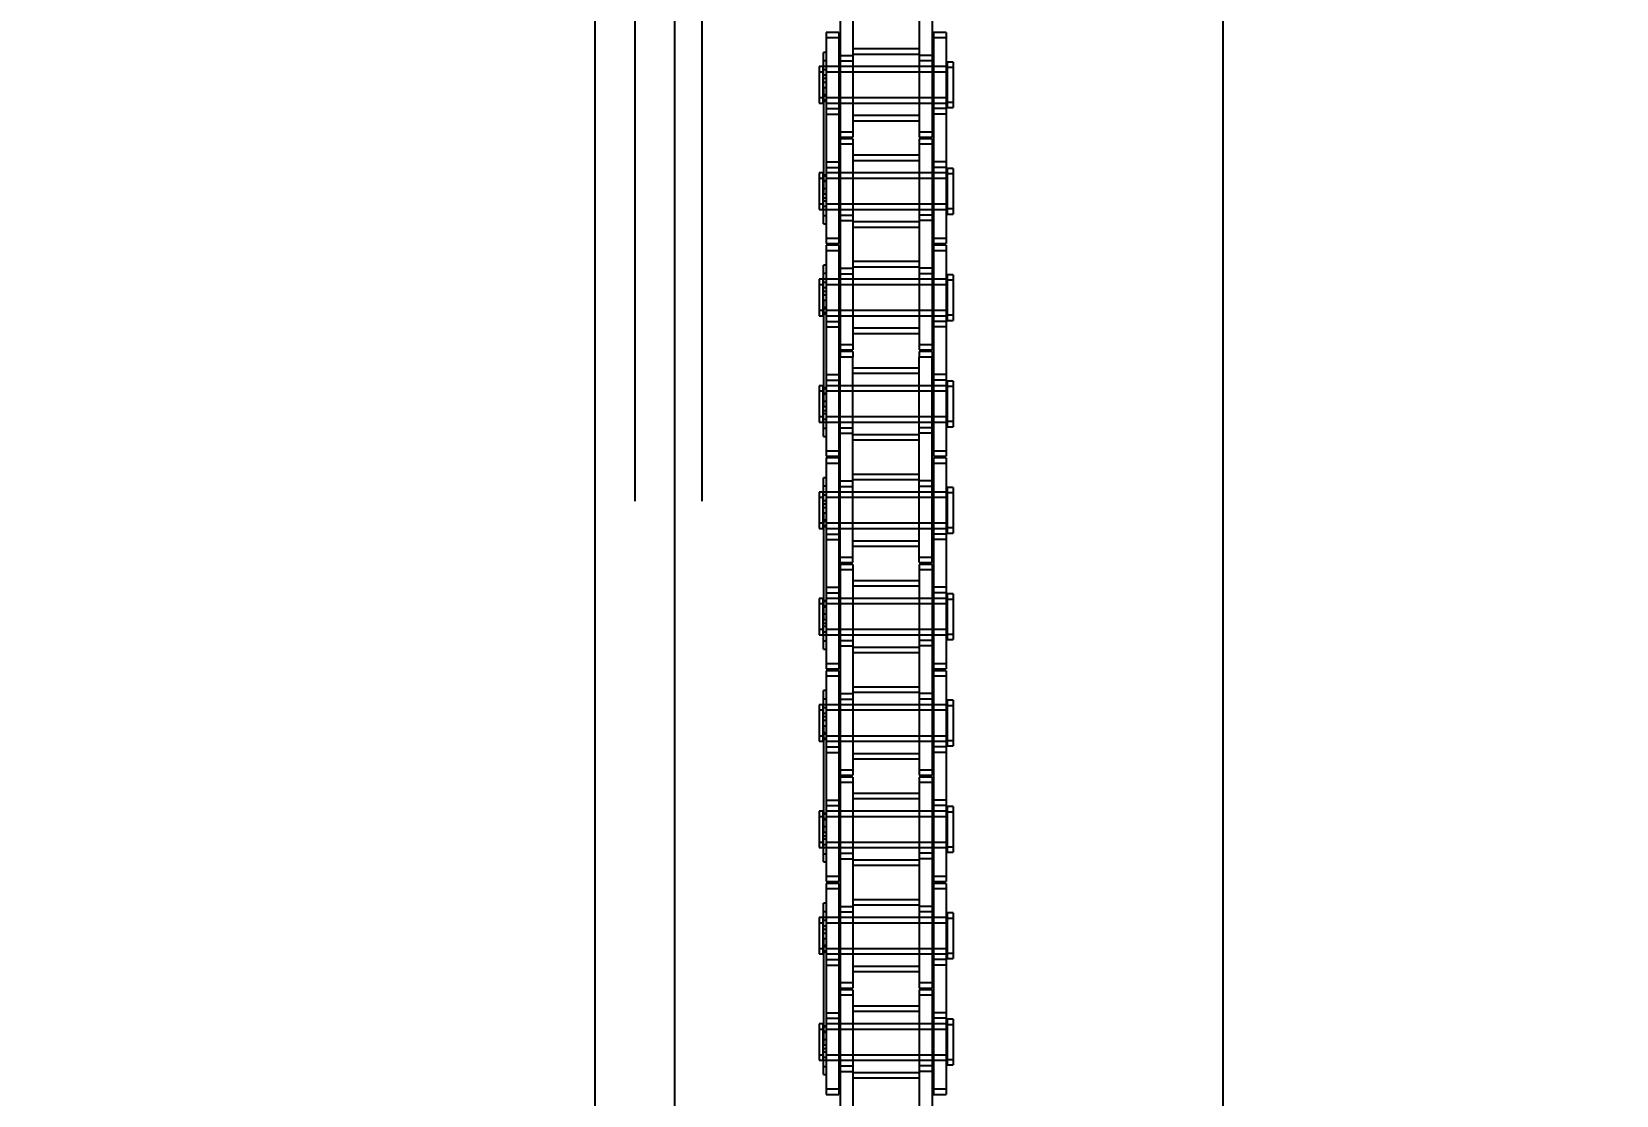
# Model space of a CAD drawing. Header units: metres. Extents: x 0 to 63075, y 0 to 44550.
# Drawn here: x 13701.7 to 13890.9, y 28401.4 to 28528.4 of the extents above; entities that cross this region are included whole.
import ezdxf

# ---------------------------------------------------------------- set-up
doc = ezdxf.new("R2010")
doc.units = ezdxf.units.M
doc.header["$LTSCALE"] = 75
doc.linetypes.add('HIDDEN2', pattern=[4.7625, 3.175, -1.5875])
for name, color, linetype in [('18_COTAS', 7, 'Continuous'), ('SDM', 7, 'Continuous'), ('SL4', 4, 'Continuous'), ('ST1', 7, 'HIDDEN2')]:
    doc.layers.add(name, color=color, linetype=linetype)
doc.styles.add('ROMANS', font='ROMANS.SHX')
doc.dimstyles.new('75___1-75', dxfattribs={"dimscale": 75, "dimtxt": 2.5, "dimasz": 2, "dimexe": 1.5, "dimexo": 1, "dimgap": 0.5, "dimtad": 1, "dimdec": 0, "dimzin": 12, "dimtxsty": 'ROMANS', "dimcen": 0, "dimclrd": 256, "dimclre": 256, "dimclrt": 3, "dimazin": 3, "dimtfac": 1, "dimtdec": 0, "dimtmove": 0, "dimatfit": 0, "dimfxl": 1, "dimlwd": -1, "dimlwe": -1, "dimarcsym": 0})

# ---------------------------------------------------------------- blocks, each defined once
blk = doc.blocks.new('*D27')
at = {"layer": '18_COTAS', "transparency": 16777216}
for p, q in [((12131.24, 27878.33), (12131.24, 30705.37)), ((13913.74, 30509.57), (13913.74, 30705.37)), ((11981.24, 30592.87), (11122.31, 30592.87)), ((13913.74, 30592.87), (12131.24, 30592.87)), ((14063.74, 30592.87), (14213.74, 30592.87))]:
    blk.add_line(p, q, dxfattribs=at)
for points in [[(11981.24, 30617.87), (11981.24, 30567.87), (12131.24, 30592.87)], [(14063.74, 30617.87), (14063.74, 30567.87), (13913.74, 30592.87)]]:
    blk.add_solid(points, dxfattribs=at)
at = {"layer": 'Defpoints', "color": 0, "transparency": 16777216}
for p in [(13913.74, 30592.87), (13913.74, 30434.57), (12131.24, 27803.33)]:
    blk.add_point(p, dxfattribs=at)
at = {"layer": '18_COTAS', "color": 3, "transparency": 16777216, "insert": (11476.78, 30724.12), "char_height": 187.5, "attachment_point": 5, "style": 'ROMANS'}
blk.add_mtext('1782', dxfattribs=at)
blk = doc.blocks.new('A$C429c7d53')
at = {"layer": 'SL4'}
for p, q in [((48.23, 2334.74), (48.23, 1009.76)), ((57.76, 1009.76), (57.76, 2334.74)), ((123.24, 1009.76), (123.24, 2334.74))]:
    blk.add_line(p, q, dxfattribs=at)
at = {"layer": 'ST1'}
for p, q in [((53, 2334.74), (53, 1009.76)), ((57.76, 1009.76), (57.76, 2334.74)), ((61, 2334.74), (61, 1009.76)), ((77.52, 1441.16), (77.52, 1434.81)), ((79.03, 1441.16), (79.03, 1434.81)), ((86.96, 1441.16), (86.96, 1434.81)), ((88.49, 1441.16), (88.49, 1434.81)), ((75.84, 1438.21), (75.84, 1437.56)), ((77.36, 1438.21), (75.84, 1438.21)), ((77.36, 1438.21), (77.36, 1437.56)), ((88.64, 1438.21), (88.64, 1437.56)), ((90.16, 1438.21), (88.64, 1438.21)), ((90.16, 1438.21), (90.16, 1437.56)), ((75.51, 1434.87), (75.51, 1435.84)), ((75.84, 1435.84), (75.51, 1435.84)), ((75.84, 1437.56), (75.84, 1428.46)), ((77.36, 1437.56), (75.84, 1437.56)), ((77.36, 1437.56), (77.36, 1428.46)), ((86.96, 1436.25), (79.03, 1436.25)), ((88.64, 1437.56), (88.64, 1428.46)), ((90.16, 1437.56), (88.64, 1437.56)), ((90.16, 1437.56), (90.16, 1428.46)), ((75, 1434.14), (75, 1433.48)), ((75.47, 1434.14), (75, 1434.14)), ((75.47, 1433.48), (75.47, 1434.14)), ((75.51, 1434.87), (75.84, 1434.87)), ((75.51, 1431.64), (75.51, 1434.87)), ((77.36, 1434.14), (75.51, 1434.14)), ((90.34, 1434.14), (75.84, 1434.14)), ((77.52, 1435.47), (79.03, 1435.47)), ((77.52, 1434.81), (79.03, 1434.81)), ((77.52, 1434.81), (77.52, 1425.72)), ((79.03, 1434.14), (77.52, 1434.14)), ((86.96, 1435.6), (79.03, 1435.6)), ((86.96, 1434.14), (79.03, 1434.14)), ((79.03, 1434.81), (79.03, 1425.72)), ((88.49, 1435.47), (86.96, 1435.47)), ((88.49, 1434.81), (86.96, 1434.81)), ((86.96, 1434.81), (86.96, 1425.72)), ((88.49, 1434.14), (86.96, 1434.14)), ((88.49, 1434.81), (88.49, 1425.72)), ((90.16, 1434.14), (88.64, 1434.14)), ((90.34, 1434.03), (90.34, 1434.69)), ((91, 1434.69), (90.34, 1434.69)), ((90.34, 1429.24), (90.34, 1434.03)), ((91, 1434.03), (90.34, 1434.03)), ((91, 1434.69), (91, 1434.03)), ((91, 1434.03), (91, 1429.24)), ((75, 1433.48), (75, 1429.79)), ((75.47, 1433.48), (75, 1433.48)), ((75.84, 1433.77), (75.47, 1433.77)), ((75.47, 1429.79), (75.47, 1433.48)), ((75.84, 1433.11), (75.47, 1433.11)), ((75.51, 1432.74), (75.84, 1432.74)), ((75.51, 1432.29), (75.84, 1432.29)), ((77.36, 1433.48), (75.84, 1433.48)), ((90.34, 1433.48), (75.84, 1433.48)), ((79.03, 1433.48), (77.52, 1433.48)), ((86.96, 1433.48), (79.03, 1433.48)), ((88.49, 1433.48), (86.96, 1433.48)), ((90.16, 1433.48), (88.64, 1433.48)), ((75, 1430.45), (75.47, 1430.45)), ((75.47, 1430.82), (75.84, 1430.82)), ((75.47, 1430.16), (75.84, 1430.16)), ((75.51, 1431.64), (75.51, 1418.94)), ((75.51, 1431.64), (75.84, 1431.64)), ((75.51, 1430.67), (75.84, 1430.67)), ((75.84, 1430.45), (77.36, 1430.45)), ((75.84, 1430.45), (90.34, 1430.45)), ((77.52, 1430.45), (79.03, 1430.45)), ((79.03, 1430.45), (86.96, 1430.45)), ((86.96, 1430.45), (88.49, 1430.45)), ((88.64, 1430.45), (90.16, 1430.45)), ((75, 1429.79), (75.47, 1429.79)), ((75.51, 1430.02), (75.84, 1430.02)), ((75.84, 1429.79), (77.36, 1429.79)), ((75.84, 1429.79), (90.34, 1429.79)), ((75.84, 1429.12), (77.36, 1429.12)), ((75.84, 1428.46), (77.36, 1428.46)), ((75.84, 1428.46), (75.84, 1422.11)), ((77.36, 1428.46), (77.36, 1422.11)), ((77.52, 1429.79), (79.03, 1429.79)), ((79.03, 1429.79), (86.96, 1429.79)), ((79.03, 1428.33), (86.96, 1428.33)), ((86.96, 1429.79), (88.49, 1429.79)), ((88.64, 1429.79), (90.16, 1429.79)), ((90.16, 1429.12), (88.64, 1429.12)), ((90.16, 1428.46), (88.64, 1428.46)), ((88.64, 1428.46), (88.64, 1422.11)), ((90.16, 1428.46), (90.16, 1422.11)), ((90.34, 1429.89), (91, 1429.89)), ((90.34, 1429.24), (91, 1429.24)), ((77.52, 1426.37), (79.03, 1426.37)), ((79.03, 1427.68), (86.96, 1427.68)), ((86.96, 1426.37), (88.49, 1426.37)), ((77.52, 1425.72), (79.03, 1425.72)), ((77.52, 1425.51), (77.52, 1424.86)), ((79.03, 1425.51), (77.52, 1425.51)), ((77.52, 1424.86), (77.52, 1415.76)), ((79.03, 1424.86), (77.52, 1424.86)), ((79.03, 1425.51), (79.03, 1424.86)), ((79.03, 1424.86), (79.03, 1415.76)), ((86.96, 1425.72), (88.49, 1425.72)), ((86.96, 1425.51), (86.96, 1424.86)), ((88.49, 1425.51), (86.96, 1425.51)), ((86.96, 1424.86), (86.96, 1415.76)), ((88.49, 1424.86), (86.96, 1424.86)), ((88.49, 1425.51), (88.49, 1424.86)), ((88.49, 1424.86), (88.49, 1415.76)), ((75.84, 1422.77), (77.36, 1422.77)), ((86.96, 1423.55), (79.03, 1423.55)), ((86.96, 1422.9), (79.03, 1422.9)), ((90.16, 1422.77), (88.64, 1422.77)), ((75, 1421.44), (75, 1420.78)), ((75.47, 1421.44), (75, 1421.44)), ((75, 1420.78), (75, 1417.09)), ((75.47, 1420.78), (75, 1420.78)), ((75.47, 1420.78), (75.47, 1421.44)), ((75.84, 1421.07), (75.47, 1421.07)), ((75.47, 1417.09), (75.47, 1420.78)), ((75.51, 1421.21), (75.84, 1421.21)), ((75.84, 1422.11), (77.36, 1422.11)), ((75.84, 1422.11), (75.84, 1413.02)), ((77.36, 1421.44), (75.84, 1421.44)), ((90.34, 1421.44), (75.84, 1421.44)), ((77.36, 1420.78), (75.84, 1420.78)), ((90.34, 1420.78), (75.84, 1420.78)), ((77.36, 1422.11), (77.36, 1413.02)), ((79.03, 1421.44), (77.52, 1421.44)), ((79.03, 1420.78), (77.52, 1420.78)), ((86.96, 1421.44), (79.03, 1421.44)), ((86.96, 1420.78), (79.03, 1420.78)), ((88.49, 1421.44), (86.96, 1421.44)), ((88.49, 1420.78), (86.96, 1420.78)), ((90.16, 1422.11), (88.64, 1422.11)), ((88.64, 1422.11), (88.64, 1413.02)), ((90.16, 1421.44), (88.64, 1421.44)), ((90.16, 1420.78), (88.64, 1420.78)), ((90.16, 1422.11), (90.16, 1413.02)), ((90.34, 1421.33), (90.34, 1421.99)), ((91, 1421.99), (90.34, 1421.99)), ((90.34, 1416.54), (90.34, 1421.33)), ((91, 1421.33), (90.34, 1421.33)), ((91, 1421.99), (91, 1421.33)), ((91, 1421.33), (91, 1416.54)), ((75.84, 1420.41), (75.47, 1420.41)), ((75.51, 1420.56), (75.84, 1420.56)), ((75.51, 1419.59), (75.84, 1419.59)), ((75.51, 1418.94), (75.84, 1418.94)), ((75.51, 1415.38), (75.51, 1418.94)), ((75, 1417.75), (75.47, 1417.75)), ((75, 1417.09), (75.47, 1417.09)), ((75.47, 1418.12), (75.84, 1418.12)), ((75.47, 1417.46), (75.84, 1417.46)), ((75.51, 1418.48), (75.84, 1418.48)), ((75.51, 1417.09), (77.36, 1417.09)), ((75.84, 1417.75), (77.36, 1417.75)), ((75.84, 1417.75), (90.34, 1417.75)), ((75.84, 1417.09), (90.34, 1417.09)), ((77.52, 1417.75), (79.03, 1417.75)), ((77.52, 1417.09), (79.03, 1417.09)), ((79.03, 1417.75), (86.96, 1417.75)), ((79.03, 1417.09), (86.96, 1417.09)), ((86.96, 1417.75), (88.49, 1417.75)), ((86.96, 1417.09), (88.49, 1417.09)), ((88.64, 1417.75), (90.16, 1417.75)), ((88.64, 1417.09), (90.16, 1417.09)), ((90.34, 1417.19), (91, 1417.19)), ((75.51, 1416.36), (75.84, 1416.36)), ((75.51, 1415.38), (75.84, 1415.38)), ((77.52, 1416.42), (79.03, 1416.42)), ((77.52, 1415.76), (79.03, 1415.76)), ((77.52, 1415.76), (77.52, 1409.41)), ((79.03, 1415.63), (86.96, 1415.63)), ((79.03, 1414.98), (86.96, 1414.98)), ((79.03, 1415.76), (79.03, 1409.41)), ((88.49, 1416.42), (86.96, 1416.42)), ((88.49, 1415.76), (86.96, 1415.76)), ((86.96, 1415.76), (86.96, 1409.41)), ((88.49, 1415.76), (88.49, 1409.41)), ((90.34, 1416.54), (91, 1416.54)), ((75.84, 1413.67), (77.36, 1413.67)), ((88.64, 1413.67), (90.16, 1413.67)), ((75.84, 1413.02), (77.36, 1413.02)), ((75.84, 1412.81), (75.84, 1412.16)), ((77.36, 1412.81), (75.84, 1412.81)), ((75.84, 1412.16), (75.84, 1403.06)), ((77.36, 1412.16), (75.84, 1412.16)), ((77.36, 1412.81), (77.36, 1412.16)), ((77.36, 1412.16), (77.36, 1403.06)), ((88.64, 1413.02), (90.16, 1413.02)), ((88.64, 1412.81), (88.64, 1412.16)), ((90.16, 1412.81), (88.64, 1412.81)), ((88.64, 1412.16), (88.64, 1403.06)), ((90.16, 1412.16), (88.64, 1412.16)), ((90.16, 1412.81), (90.16, 1412.16)), ((90.16, 1412.16), (90.16, 1403.06)), ((75.51, 1409.47), (75.51, 1410.44)), ((75.84, 1410.44), (75.51, 1410.44)), ((75.51, 1409.47), (75.84, 1409.47)), ((75.51, 1406.24), (75.51, 1409.47)), ((77.52, 1410.07), (79.03, 1410.07)), ((77.52, 1409.41), (79.03, 1409.41)), ((77.52, 1409.41), (77.52, 1400.32)), ((86.96, 1410.85), (79.03, 1410.85)), ((86.96, 1410.2), (79.03, 1410.2)), ((79.03, 1409.41), (79.03, 1400.32)), ((88.49, 1410.07), (86.96, 1410.07)), ((88.49, 1409.41), (86.96, 1409.41)), ((86.96, 1409.41), (86.96, 1400.32)), ((88.49, 1409.41), (88.49, 1400.32)), ((90.34, 1408.63), (90.34, 1409.29)), ((91, 1409.29), (90.34, 1409.29)), ((91, 1409.29), (91, 1408.63)), ((75, 1408.74), (75, 1408.08)), ((75.47, 1408.74), (75, 1408.74)), ((75, 1408.08), (75, 1404.39)), ((75.47, 1408.08), (75, 1408.08)), ((75.47, 1408.08), (75.47, 1408.74)), ((75.84, 1408.37), (75.47, 1408.37)), ((75.47, 1404.39), (75.47, 1408.08)), ((75.84, 1407.71), (75.47, 1407.71)), ((77.36, 1408.74), (75.51, 1408.74)), ((90.34, 1408.74), (75.84, 1408.74)), ((77.36, 1408.08), (75.84, 1408.08)), ((90.34, 1408.08), (75.84, 1408.08)), ((79.03, 1408.74), (77.52, 1408.74)), ((79.03, 1408.08), (77.52, 1408.08)), ((86.96, 1408.74), (79.03, 1408.74)), ((86.96, 1408.08), (79.03, 1408.08)), ((88.49, 1408.74), (86.96, 1408.74)), ((88.49, 1408.08), (86.96, 1408.08)), ((90.16, 1408.74), (88.64, 1408.74)), ((90.16, 1408.08), (88.64, 1408.08)), ((90.34, 1403.84), (90.34, 1408.63)), ((91, 1408.63), (90.34, 1408.63)), ((91, 1408.63), (91, 1403.84)), ((75.51, 1407.34), (75.84, 1407.34)), ((75.51, 1406.89), (75.84, 1406.89)), ((75.51, 1406.24), (75.84, 1406.24)), ((75.51, 1406.24), (75.51, 1393.54)), ((75, 1405.05), (75.47, 1405.05)), ((75, 1404.39), (75.47, 1404.39)), ((75.47, 1405.42), (75.84, 1405.42)), ((75.47, 1404.76), (75.84, 1404.76)), ((75.51, 1405.27), (75.84, 1405.27)), ((75.51, 1404.62), (75.84, 1404.62)), ((75.84, 1405.05), (77.36, 1405.05)), ((75.84, 1405.05), (90.34, 1405.05)), ((75.84, 1404.39), (77.36, 1404.39)), ((75.84, 1404.39), (90.34, 1404.39)), ((75.84, 1403.72), (77.36, 1403.72)), ((77.52, 1405.05), (79.03, 1405.05)), ((77.52, 1404.39), (79.03, 1404.39)), ((79.03, 1405.05), (86.96, 1405.05)), ((79.03, 1404.39), (86.96, 1404.39)), ((86.96, 1405.05), (88.49, 1405.05)), ((86.96, 1404.39), (88.49, 1404.39)), ((88.64, 1405.05), (90.16, 1405.05)), ((88.64, 1404.39), (90.16, 1404.39)), ((90.16, 1403.72), (88.64, 1403.72)), ((90.34, 1404.49), (91, 1404.49)), ((90.34, 1403.84), (91, 1403.84)), ((75.84, 1403.06), (77.36, 1403.06)), ((75.84, 1403.06), (75.84, 1396.71)), ((77.36, 1403.06), (77.36, 1396.71)), ((79.03, 1402.93), (86.96, 1402.93)), ((79.03, 1402.28), (86.96, 1402.28)), ((90.16, 1403.06), (88.64, 1403.06)), ((88.64, 1403.06), (88.64, 1396.71)), ((90.16, 1403.06), (90.16, 1396.71)), ((77.52, 1400.97), (79.03, 1400.97)), ((77.52, 1400.32), (79.03, 1400.32)), ((77.52, 1400.11), (77.52, 1399.46)), ((79.03, 1400.11), (77.52, 1400.11)), ((79.03, 1400.11), (79.03, 1399.46)), ((86.96, 1400.97), (88.49, 1400.97)), ((86.96, 1400.32), (88.49, 1400.32)), ((86.96, 1400.11), (86.96, 1399.46)), ((88.49, 1400.11), (86.96, 1400.11)), ((88.49, 1400.11), (88.49, 1399.46)), ((77.52, 1390.36), (77.52, 1399.46)), ((79.03, 1399.46), (77.52, 1399.46)), ((86.96, 1398.15), (79.03, 1398.15)), ((79.03, 1390.36), (79.03, 1399.46)), ((86.96, 1390.36), (86.96, 1399.46)), ((88.49, 1399.46), (86.96, 1399.46)), ((88.49, 1390.36), (88.49, 1399.46)), ((75.84, 1397.37), (77.36, 1397.37)), ((75.84, 1396.71), (77.36, 1396.71)), ((75.84, 1396.71), (75.84, 1387.62)), ((77.36, 1396.71), (77.36, 1387.62)), ((86.96, 1397.5), (79.03, 1397.5)), ((90.16, 1397.37), (88.64, 1397.37)), ((90.16, 1396.71), (88.64, 1396.71)), ((88.64, 1396.71), (88.64, 1387.62)), ((90.16, 1396.71), (90.16, 1387.62)), ((90.34, 1395.93), (90.34, 1396.59)), ((91, 1396.59), (90.34, 1396.59)), ((91, 1396.59), (91, 1395.93)), ((75, 1396.04), (75, 1395.38)), ((75.47, 1396.04), (75, 1396.04)), ((75, 1395.38), (75, 1391.69)), ((75.47, 1395.38), (75, 1395.38)), ((75.47, 1395.38), (75.47, 1396.04)), ((75.84, 1395.67), (75.47, 1395.67)), ((75.47, 1391.69), (75.47, 1395.38)), ((75.84, 1395.01), (75.47, 1395.01)), ((75.51, 1395.81), (75.84, 1395.81)), ((75.51, 1395.16), (75.84, 1395.16)), ((75.51, 1394.19), (75.84, 1394.19)), ((77.36, 1396.04), (75.84, 1396.04)), ((90.34, 1396.04), (75.84, 1396.04)), ((77.36, 1395.38), (75.84, 1395.38)), ((90.34, 1395.38), (75.84, 1395.38)), ((79.03, 1396.04), (77.52, 1396.04)), ((79.03, 1395.38), (77.52, 1395.38)), ((86.96, 1396.04), (79.03, 1396.04)), ((86.96, 1395.38), (79.03, 1395.38)), ((88.49, 1396.04), (86.96, 1396.04)), ((88.49, 1395.38), (86.96, 1395.38)), ((90.16, 1396.04), (88.64, 1396.04)), ((90.16, 1395.38), (88.64, 1395.38)), ((90.34, 1391.14), (90.34, 1395.93)), ((91, 1395.93), (90.34, 1395.93)), ((91, 1395.93), (91, 1391.14)), ((75, 1392.35), (75.47, 1392.35)), ((75.47, 1392.72), (75.84, 1392.72)), ((75.51, 1393.54), (75.84, 1393.54)), ((75.51, 1389.98), (75.51, 1393.54)), ((75.51, 1393.08), (75.84, 1393.08)), ((75.84, 1392.35), (77.36, 1392.35)), ((75.84, 1392.35), (90.34, 1392.35)), ((77.52, 1392.35), (79.03, 1392.35)), ((79.03, 1392.35), (86.96, 1392.35)), ((86.96, 1392.35), (88.49, 1392.35)), ((88.64, 1392.35), (90.16, 1392.35)), ((75, 1391.69), (75.47, 1391.69)), ((75.47, 1392.06), (75.84, 1392.06)), ((75.51, 1391.69), (77.36, 1391.69)), ((75.51, 1390.96), (75.84, 1390.96)), ((75.84, 1391.69), (90.34, 1391.69)), ((77.52, 1391.69), (79.03, 1391.69)), ((77.52, 1391.02), (79.03, 1391.02)), ((79.03, 1391.69), (86.96, 1391.69)), ((86.96, 1391.69), (88.49, 1391.69)), ((88.49, 1391.02), (86.96, 1391.02)), ((88.64, 1391.69), (90.16, 1391.69)), ((90.34, 1391.79), (91, 1391.79)), ((90.34, 1391.14), (91, 1391.14)), ((75.51, 1389.98), (75.84, 1389.98)), ((77.52, 1390.36), (79.03, 1390.36)), ((77.52, 1384.01), (77.52, 1390.36)), ((79.03, 1390.23), (86.96, 1390.23)), ((79.03, 1384.01), (79.03, 1390.36)), ((79.03, 1389.58), (86.96, 1389.58)), ((88.49, 1390.36), (86.96, 1390.36)), ((86.96, 1384.01), (86.96, 1390.36)), ((88.49, 1384.01), (88.49, 1390.36)), ((75.84, 1388.27), (77.36, 1388.27)), ((75.84, 1387.62), (77.36, 1387.62)), ((75.84, 1387.41), (75.84, 1386.76)), ((77.36, 1387.41), (75.84, 1387.41)), ((75.84, 1386.76), (75.84, 1377.66)), ((77.36, 1386.76), (75.84, 1386.76)), ((77.36, 1387.41), (77.36, 1386.76)), ((77.36, 1386.76), (77.36, 1377.66)), ((88.64, 1388.27), (90.16, 1388.27)), ((88.64, 1387.62), (90.16, 1387.62)), ((88.64, 1387.41), (88.64, 1386.76)), ((90.16, 1387.41), (88.64, 1387.41)), ((88.64, 1386.76), (88.64, 1377.66)), ((90.16, 1386.76), (88.64, 1386.76)), ((90.16, 1387.41), (90.16, 1386.76)), ((90.16, 1386.76), (90.16, 1377.66)), ((75.51, 1384.07), (75.51, 1385.04)), ((75.84, 1385.04), (75.51, 1385.04)), ((86.96, 1385.45), (79.03, 1385.45)), ((86.96, 1384.8), (79.03, 1384.8)), ((75, 1383.34), (75, 1382.68)), ((75.47, 1383.34), (75, 1383.34)), ((75.47, 1382.68), (75.47, 1383.34)), ((75.84, 1382.97), (75.47, 1382.97)), ((75.51, 1384.07), (75.84, 1384.07)), ((75.51, 1380.84), (75.51, 1384.07)), ((77.36, 1383.34), (75.51, 1383.34)), ((90.34, 1383.34), (75.84, 1383.34)), ((77.52, 1384.67), (79.03, 1384.67)), ((77.52, 1384.01), (79.03, 1384.01)), ((77.52, 1374.92), (77.52, 1384.01)), ((79.03, 1383.34), (77.52, 1383.34)), ((86.96, 1383.34), (79.03, 1383.34)), ((79.03, 1374.92), (79.03, 1384.01)), ((88.49, 1384.67), (86.96, 1384.67)), ((88.49, 1384.01), (86.96, 1384.01)), ((86.96, 1374.92), (86.96, 1384.01)), ((88.49, 1383.34), (86.96, 1383.34)), ((88.49, 1374.92), (88.49, 1384.01)), ((90.16, 1383.34), (88.64, 1383.34)), ((90.34, 1383.23), (90.34, 1383.89)), ((91, 1383.89), (90.34, 1383.89)), ((90.34, 1378.44), (90.34, 1383.23)), ((91, 1383.23), (90.34, 1383.23)), ((91, 1383.89), (91, 1383.23)), ((91, 1383.23), (91, 1378.44)), ((75, 1382.68), (75, 1378.99)), ((75.47, 1382.68), (75, 1382.68)), ((75.47, 1378.99), (75.47, 1382.68)), ((75.84, 1382.31), (75.47, 1382.31)), ((75.51, 1381.94), (75.84, 1381.94)), ((75.51, 1381.49), (75.84, 1381.49)), ((77.36, 1382.68), (75.84, 1382.68)), ((90.34, 1382.68), (75.84, 1382.68)), ((79.03, 1382.68), (77.52, 1382.68)), ((86.96, 1382.68), (79.03, 1382.68)), ((88.49, 1382.68), (86.96, 1382.68)), ((90.16, 1382.68), (88.64, 1382.68)), ((75, 1379.65), (75.47, 1379.65)), ((75.47, 1380.02), (75.84, 1380.02)), ((75.47, 1379.36), (75.84, 1379.36)), ((75.51, 1380.84), (75.84, 1380.84)), ((75.51, 1380.84), (75.51, 1368.14)), ((75.51, 1379.87), (75.84, 1379.87)), ((75.51, 1379.22), (75.84, 1379.22)), ((75.84, 1379.65), (77.36, 1379.65)), ((75.84, 1379.65), (90.34, 1379.65)), ((77.52, 1379.65), (79.03, 1379.65)), ((79.03, 1379.65), (86.96, 1379.65)), ((86.96, 1379.65), (88.49, 1379.65)), ((88.64, 1379.65), (90.16, 1379.65)), ((90.34, 1379.09), (91, 1379.09)), ((75, 1378.99), (75.47, 1378.99)), ((75.84, 1378.99), (77.36, 1378.99)), ((75.84, 1378.99), (90.34, 1378.99)), ((75.84, 1378.32), (77.36, 1378.32)), ((75.84, 1377.66), (77.36, 1377.66)), ((75.84, 1377.66), (75.84, 1371.31)), ((77.36, 1377.66), (77.36, 1371.31)), ((77.52, 1378.99), (79.03, 1378.99)), ((79.03, 1377.53), (86.96, 1377.53)), ((79.03, 1378.99), (86.96, 1378.99)), ((86.96, 1378.99), (88.49, 1378.99)), ((88.64, 1378.99), (90.16, 1378.99)), ((90.16, 1378.32), (88.64, 1378.32)), ((90.16, 1377.66), (88.64, 1377.66)), ((88.64, 1377.66), (88.64, 1371.31)), ((90.16, 1377.66), (90.16, 1371.31)), ((90.34, 1378.44), (91, 1378.44)), ((77.52, 1375.57), (79.03, 1375.57)), ((79.03, 1376.88), (86.96, 1376.88)), ((86.96, 1375.57), (88.49, 1375.57)), ((77.52, 1374.92), (79.03, 1374.92)), ((77.52, 1374.71), (77.52, 1374.06)), ((79.03, 1374.71), (77.52, 1374.71)), ((77.52, 1374.06), (77.52, 1364.96)), ((79.03, 1374.06), (77.52, 1374.06)), ((79.03, 1374.71), (79.03, 1374.06)), ((79.03, 1374.06), (79.03, 1364.96)), ((86.96, 1374.92), (88.49, 1374.92)), ((86.96, 1374.71), (86.96, 1374.06)), ((88.49, 1374.71), (86.96, 1374.71)), ((86.96, 1374.06), (86.96, 1364.96)), ((88.49, 1374.06), (86.96, 1374.06)), ((88.49, 1374.71), (88.49, 1374.06)), ((88.49, 1374.06), (88.49, 1364.96)), ((75.84, 1371.97), (77.36, 1371.97)), ((86.96, 1372.75), (79.03, 1372.75)), ((86.96, 1372.1), (79.03, 1372.1)), ((90.16, 1371.97), (88.64, 1371.97)), ((75, 1370.64), (75, 1369.98)), ((75.47, 1370.64), (75, 1370.64)), ((75, 1369.98), (75, 1366.29)), ((75.47, 1369.98), (75, 1369.98)), ((75.47, 1369.98), (75.47, 1370.64)), ((75.84, 1370.27), (75.47, 1370.27)), ((75.47, 1366.29), (75.47, 1369.98)), ((75.84, 1369.61), (75.47, 1369.61)), ((75.51, 1370.41), (75.84, 1370.41)), ((75.51, 1369.76), (75.84, 1369.76)), ((75.84, 1371.31), (77.36, 1371.31)), ((75.84, 1371.31), (75.84, 1362.22)), ((77.36, 1370.64), (75.84, 1370.64)), ((90.34, 1370.64), (75.84, 1370.64)), ((77.36, 1369.98), (75.84, 1369.98)), ((90.34, 1369.98), (75.84, 1369.98)), ((77.36, 1371.31), (77.36, 1362.22)), ((79.03, 1370.64), (77.52, 1370.64)), ((79.03, 1369.98), (77.52, 1369.98)), ((86.96, 1370.64), (79.03, 1370.64)), ((86.96, 1369.98), (79.03, 1369.98)), ((88.49, 1370.64), (86.96, 1370.64)), ((88.49, 1369.98), (86.96, 1369.98)), ((90.16, 1371.31), (88.64, 1371.31)), ((88.64, 1371.31), (88.64, 1362.22)), ((90.16, 1370.64), (88.64, 1370.64)), ((90.16, 1369.98), (88.64, 1369.98)), ((90.16, 1371.31), (90.16, 1362.22)), ((90.34, 1370.53), (90.34, 1371.19)), ((91, 1371.19), (90.34, 1371.19)), ((90.34, 1365.74), (90.34, 1370.53)), ((91, 1370.53), (90.34, 1370.53)), ((91, 1371.19), (91, 1370.53)), ((91, 1370.53), (91, 1365.74)), ((75.51, 1368.79), (75.84, 1368.79)), ((75.51, 1368.14), (75.84, 1368.14)), ((75.51, 1364.58), (75.51, 1368.14)), ((75.51, 1367.68), (75.84, 1367.68)), ((75, 1366.95), (75.47, 1366.95)), ((75, 1366.29), (75.47, 1366.29)), ((75.47, 1367.32), (75.84, 1367.32)), ((75.47, 1366.66), (75.84, 1366.66)), ((75.51, 1366.29), (77.36, 1366.29)), ((75.84, 1366.95), (77.36, 1366.95)), ((75.84, 1366.95), (90.34, 1366.95)), ((75.84, 1366.29), (90.34, 1366.29)), ((77.52, 1366.95), (79.03, 1366.95)), ((77.52, 1366.29), (79.03, 1366.29)), ((79.03, 1366.95), (86.96, 1366.95)), ((79.03, 1366.29), (86.96, 1366.29)), ((86.96, 1366.95), (88.49, 1366.95)), ((86.96, 1366.29), (88.49, 1366.29)), ((88.64, 1366.95), (90.16, 1366.95)), ((88.64, 1366.29), (90.16, 1366.29)), ((90.34, 1366.39), (91, 1366.39)), ((75.51, 1365.56), (75.84, 1365.56)), ((75.51, 1364.58), (75.84, 1364.58)), ((77.52, 1365.62), (79.03, 1365.62)), ((77.52, 1364.96), (79.03, 1364.96)), ((77.52, 1364.96), (77.52, 1358.61)), ((79.03, 1364.83), (86.96, 1364.83)), ((79.03, 1364.18), (86.96, 1364.18)), ((79.03, 1364.96), (79.03, 1358.61)), ((88.49, 1365.62), (86.96, 1365.62)), ((88.49, 1364.96), (86.96, 1364.96)), ((86.96, 1364.96), (86.96, 1358.61)), ((88.49, 1364.96), (88.49, 1358.61)), ((90.34, 1365.74), (91, 1365.74)), ((75.84, 1362.87), (77.36, 1362.87)), ((75.84, 1362.22), (77.36, 1362.22)), ((75.84, 1362.01), (75.84, 1361.36)), ((77.36, 1362.01), (75.84, 1362.01)), ((77.36, 1362.01), (77.36, 1361.36)), ((88.64, 1362.87), (90.16, 1362.87)), ((88.64, 1362.22), (90.16, 1362.22)), ((88.64, 1362.01), (88.64, 1361.36)), ((90.16, 1362.01), (88.64, 1362.01)), ((90.16, 1362.01), (90.16, 1361.36)), ((75.84, 1361.36), (75.84, 1352.26)), ((77.36, 1361.36), (75.84, 1361.36)), ((77.36, 1361.36), (77.36, 1352.26)), ((88.64, 1361.36), (88.64, 1352.26)), ((90.16, 1361.36), (88.64, 1361.36)), ((90.16, 1361.36), (90.16, 1352.26)), ((75.51, 1358.67), (75.51, 1359.64)), ((75.84, 1359.64), (75.51, 1359.64)), ((75.51, 1358.67), (75.84, 1358.67)), ((75.51, 1355.44), (75.51, 1358.67)), ((77.52, 1359.27), (79.03, 1359.27)), ((77.52, 1358.61), (79.03, 1358.61)), ((77.52, 1358.61), (77.52, 1349.52)), ((86.96, 1360.05), (79.03, 1360.05)), ((86.96, 1359.4), (79.03, 1359.4)), ((79.03, 1358.61), (79.03, 1349.52)), ((88.49, 1359.27), (86.96, 1359.27)), ((88.49, 1358.61), (86.96, 1358.61)), ((86.96, 1358.61), (86.96, 1349.52)), ((88.49, 1358.61), (88.49, 1349.52)), ((90.34, 1357.83), (90.34, 1358.49)), ((91, 1358.49), (90.34, 1358.49)), ((91, 1358.49), (91, 1357.83)), ((75, 1357.94), (75, 1357.28)), ((75.47, 1357.94), (75, 1357.94)), ((75, 1357.28), (75, 1353.59)), ((75.47, 1357.28), (75, 1357.28)), ((75.47, 1357.28), (75.47, 1357.94)), ((75.84, 1357.57), (75.47, 1357.57)), ((75.47, 1353.59), (75.47, 1357.28)), ((75.84, 1356.91), (75.47, 1356.91)), ((77.36, 1357.94), (75.51, 1357.94)), ((75.51, 1356.54), (75.84, 1356.54)), ((90.34, 1357.94), (75.84, 1357.94)), ((77.36, 1357.28), (75.84, 1357.28)), ((90.34, 1357.28), (75.84, 1357.28)), ((79.03, 1357.94), (77.52, 1357.94)), ((79.03, 1357.28), (77.52, 1357.28)), ((86.96, 1357.94), (79.03, 1357.94)), ((86.96, 1357.28), (79.03, 1357.28)), ((88.49, 1357.94), (86.96, 1357.94)), ((88.49, 1357.28), (86.96, 1357.28)), ((90.16, 1357.94), (88.64, 1357.94)), ((90.16, 1357.28), (88.64, 1357.28)), ((90.34, 1353.04), (90.34, 1357.83)), ((91, 1357.83), (90.34, 1357.83)), ((91, 1357.83), (91, 1353.04)), ((75.47, 1354.62), (75.84, 1354.62)), ((75.51, 1356.09), (75.84, 1356.09)), ((75.51, 1355.44), (75.84, 1355.44)), ((75.51, 1355.44), (75.51, 1342.74)), ((75.51, 1354.47), (75.84, 1354.47)), ((75, 1354.25), (75.47, 1354.25)), ((75, 1353.59), (75.47, 1353.59)), ((75.47, 1353.96), (75.84, 1353.96)), ((75.51, 1353.82), (75.84, 1353.82)), ((75.84, 1354.25), (77.36, 1354.25)), ((75.84, 1354.25), (90.34, 1354.25)), ((75.84, 1353.59), (77.36, 1353.59)), ((75.84, 1353.59), (90.34, 1353.59)), ((75.84, 1352.92), (77.36, 1352.92)), ((77.52, 1354.25), (79.03, 1354.25)), ((77.52, 1353.59), (79.03, 1353.59)), ((79.03, 1354.25), (86.96, 1354.25)), ((79.03, 1353.59), (86.96, 1353.59)), ((86.96, 1354.25), (88.49, 1354.25)), ((86.96, 1353.59), (88.49, 1353.59)), ((88.64, 1354.25), (90.16, 1354.25)), ((88.64, 1353.59), (90.16, 1353.59)), ((90.16, 1352.92), (88.64, 1352.92)), ((90.34, 1353.69), (91, 1353.69)), ((90.34, 1353.04), (91, 1353.04)), ((75.84, 1352.26), (77.36, 1352.26)), ((75.84, 1352.26), (75.84, 1345.91)), ((77.36, 1352.26), (77.36, 1345.91)), ((79.03, 1352.13), (86.96, 1352.13)), ((79.03, 1351.48), (86.96, 1351.48)), ((90.16, 1352.26), (88.64, 1352.26)), ((88.64, 1352.26), (88.64, 1345.91)), ((90.16, 1352.26), (90.16, 1345.91)), ((77.52, 1350.17), (79.03, 1350.17)), ((77.52, 1349.52), (79.03, 1349.52)), ((77.52, 1349.31), (77.52, 1348.66)), ((79.03, 1349.31), (77.52, 1349.31)), ((79.03, 1349.31), (79.03, 1348.66)), ((86.96, 1350.17), (88.49, 1350.17)), ((86.96, 1349.52), (88.49, 1349.52)), ((86.96, 1349.31), (86.96, 1348.66)), ((88.49, 1349.31), (86.96, 1349.31)), ((88.49, 1349.31), (88.49, 1348.66)), ((77.52, 1348.66), (77.52, 1339.56)), ((79.03, 1348.66), (77.52, 1348.66)), ((86.96, 1347.35), (79.03, 1347.35)), ((79.03, 1348.66), (79.03, 1339.56)), ((86.96, 1348.66), (86.96, 1339.56)), ((88.49, 1348.66), (86.96, 1348.66)), ((88.49, 1348.66), (88.49, 1339.56)), ((75, 1345.24), (75, 1344.58)), ((75.47, 1345.24), (75, 1345.24)), ((75.47, 1344.58), (75.47, 1345.24)), ((75.51, 1345.01), (75.84, 1345.01)), ((75.84, 1346.57), (77.36, 1346.57)), ((75.84, 1345.91), (77.36, 1345.91)), ((75.84, 1345.91), (75.84, 1336.82)), ((77.36, 1345.24), (75.84, 1345.24)), ((90.34, 1345.24), (75.84, 1345.24)), ((77.36, 1345.91), (77.36, 1336.82)), ((79.03, 1345.24), (77.52, 1345.24)), ((86.96, 1346.7), (79.03, 1346.7)), ((86.96, 1345.24), (79.03, 1345.24)), ((88.49, 1345.24), (86.96, 1345.24)), ((90.16, 1346.57), (88.64, 1346.57)), ((90.16, 1345.91), (88.64, 1345.91)), ((88.64, 1345.91), (88.64, 1336.82)), ((90.16, 1345.24), (88.64, 1345.24)), ((90.16, 1345.91), (90.16, 1336.82)), ((90.34, 1345.13), (90.34, 1345.79)), ((91, 1345.79), (90.34, 1345.79)), ((90.34, 1340.34), (90.34, 1345.13)), ((91, 1345.13), (90.34, 1345.13)), ((91, 1345.79), (91, 1345.13)), ((91, 1345.13), (91, 1340.34)), ((75, 1344.58), (75, 1340.89)), ((75.47, 1344.58), (75, 1344.58)), ((75.84, 1344.87), (75.47, 1344.87)), ((75.47, 1340.89), (75.47, 1344.58)), ((75.84, 1344.21), (75.47, 1344.21)), ((75.51, 1344.36), (75.84, 1344.36)), ((75.51, 1343.39), (75.84, 1343.39)), ((77.36, 1344.58), (75.84, 1344.58)), ((90.34, 1344.58), (75.84, 1344.58)), ((79.03, 1344.58), (77.52, 1344.58)), ((86.96, 1344.58), (79.03, 1344.58)), ((88.49, 1344.58), (86.96, 1344.58)), ((90.16, 1344.58), (88.64, 1344.58)), ((75, 1341.55), (75.47, 1341.55)), ((75.47, 1341.92), (75.84, 1341.92)), ((75.47, 1341.26), (75.84, 1341.26)), ((75.51, 1342.74), (75.84, 1342.74)), ((75.51, 1339.18), (75.51, 1342.74)), ((75.51, 1342.28), (75.84, 1342.28)), ((75.84, 1341.55), (77.36, 1341.55)), ((75.84, 1341.55), (90.34, 1341.55)), ((77.52, 1341.55), (79.03, 1341.55)), ((79.03, 1341.55), (86.96, 1341.55)), ((86.96, 1341.55), (88.49, 1341.55)), ((88.64, 1341.55), (90.16, 1341.55)), ((75, 1340.89), (75.47, 1340.89)), ((75.51, 1340.89), (77.36, 1340.89)), ((75.51, 1340.16), (75.84, 1340.16)), ((75.84, 1340.89), (90.34, 1340.89)), ((77.52, 1340.89), (79.03, 1340.89)), ((77.52, 1340.22), (79.03, 1340.22)), ((77.52, 1339.56), (79.03, 1339.56)), ((77.52, 1339.56), (77.52, 1333.21)), ((79.03, 1340.89), (86.96, 1340.89)), ((79.03, 1339.43), (86.96, 1339.43)), ((79.03, 1339.56), (79.03, 1333.21)), ((86.96, 1340.89), (88.49, 1340.89)), ((88.49, 1340.22), (86.96, 1340.22)), ((88.49, 1339.56), (86.96, 1339.56)), ((86.96, 1339.56), (86.96, 1333.21)), ((88.49, 1339.56), (88.49, 1333.21)), ((88.64, 1340.89), (90.16, 1340.89)), ((90.34, 1340.99), (91, 1340.99)), ((90.34, 1340.34), (91, 1340.34)), ((75.51, 1339.18), (75.84, 1339.18)), ((75.84, 1337.47), (77.36, 1337.47)), ((79.03, 1338.78), (86.96, 1338.78)), ((88.64, 1337.47), (90.16, 1337.47)), ((75.84, 1336.82), (77.36, 1336.82)), ((75.84, 1336.61), (75.84, 1335.96)), ((77.36, 1336.61), (75.84, 1336.61)), ((75.84, 1335.96), (75.84, 1326.86)), ((77.36, 1335.96), (75.84, 1335.96)), ((77.36, 1336.61), (77.36, 1335.96)), ((77.36, 1335.96), (77.36, 1326.86)), ((88.64, 1336.82), (90.16, 1336.82)), ((88.64, 1336.61), (88.64, 1335.96)), ((90.16, 1336.61), (88.64, 1336.61)), ((88.64, 1335.96), (88.64, 1326.86)), ((90.16, 1335.96), (88.64, 1335.96)), ((90.16, 1336.61), (90.16, 1335.96)), ((90.16, 1335.96), (90.16, 1326.86)), ((75.51, 1333.27), (75.51, 1334.24)), ((75.84, 1334.24), (75.51, 1334.24)), ((77.52, 1333.87), (79.03, 1333.87)), ((86.96, 1334.65), (79.03, 1334.65)), ((86.96, 1334), (79.03, 1334)), ((88.49, 1333.87), (86.96, 1333.87)), ((75, 1332.54), (75, 1331.88)), ((75.47, 1332.54), (75, 1332.54)), ((75, 1331.88), (75, 1328.19)), ((75.47, 1331.88), (75, 1331.88)), ((75.47, 1331.88), (75.47, 1332.54)), ((75.84, 1332.17), (75.47, 1332.17)), ((75.47, 1328.19), (75.47, 1331.88)), ((75.51, 1333.27), (75.84, 1333.27)), ((75.51, 1330.04), (75.51, 1333.27)), ((77.36, 1332.54), (75.51, 1332.54)), ((90.34, 1332.54), (75.84, 1332.54)), ((77.36, 1331.88), (75.84, 1331.88)), ((90.34, 1331.88), (75.84, 1331.88)), ((77.52, 1333.21), (79.03, 1333.21)), ((77.52, 1333.21), (77.52, 1324.12)), ((79.03, 1332.54), (77.52, 1332.54)), ((79.03, 1331.88), (77.52, 1331.88)), ((86.96, 1332.54), (79.03, 1332.54)), ((86.96, 1331.88), (79.03, 1331.88)), ((79.03, 1333.21), (79.03, 1324.12)), ((88.49, 1333.21), (86.96, 1333.21)), ((86.96, 1333.21), (86.96, 1324.12)), ((88.49, 1332.54), (86.96, 1332.54)), ((88.49, 1331.88), (86.96, 1331.88)), ((88.49, 1333.21), (88.49, 1324.12)), ((90.16, 1332.54), (88.64, 1332.54)), ((90.16, 1331.88), (88.64, 1331.88)), ((90.34, 1332.43), (90.34, 1333.09)), ((91, 1333.09), (90.34, 1333.09)), ((90.34, 1327.64), (90.34, 1332.43)), ((91, 1332.43), (90.34, 1332.43)), ((91, 1333.09), (91, 1332.43)), ((91, 1332.43), (91, 1327.64)), ((75.84, 1331.51), (75.47, 1331.51)), ((75.51, 1331.14), (75.84, 1331.14)), ((75.51, 1330.69), (75.84, 1330.69)), ((75.51, 1330.04), (75.84, 1330.04)), ((75.51, 1330.04), (75.51, 1317.34)), ((75, 1328.85), (75.47, 1328.85)), ((75, 1328.19), (75.47, 1328.19)), ((75.47, 1329.22), (75.84, 1329.22)), ((75.47, 1328.56), (75.84, 1328.56)), ((75.51, 1329.07), (75.84, 1329.07)), ((75.51, 1328.42), (75.84, 1328.42)), ((75.84, 1328.85), (77.36, 1328.85)), ((75.84, 1328.85), (90.34, 1328.85)), ((75.84, 1328.19), (77.36, 1328.19)), ((75.84, 1328.19), (90.34, 1328.19)), ((77.52, 1328.85), (79.03, 1328.85)), ((77.52, 1328.19), (79.03, 1328.19)), ((79.03, 1328.85), (86.96, 1328.85)), ((79.03, 1328.19), (86.96, 1328.19)), ((86.96, 1328.85), (88.49, 1328.85)), ((86.96, 1328.19), (88.49, 1328.19)), ((88.64, 1328.85), (90.16, 1328.85)), ((88.64, 1328.19), (90.16, 1328.19)), ((90.34, 1328.29), (91, 1328.29)), ((75.84, 1327.52), (77.36, 1327.52)), ((75.84, 1326.86), (77.36, 1326.86)), ((75.84, 1326.86), (75.84, 1320.51)), ((77.36, 1326.86), (77.36, 1320.51)), ((79.03, 1326.73), (86.96, 1326.73)), ((79.03, 1326.08), (86.96, 1326.08)), ((90.16, 1327.52), (88.64, 1327.52)), ((90.16, 1326.86), (88.64, 1326.86)), ((88.64, 1326.86), (88.64, 1320.51)), ((90.16, 1326.86), (90.16, 1320.51)), ((90.34, 1327.64), (91, 1327.64)), ((77.52, 1324.77), (79.03, 1324.77)), ((86.96, 1324.77), (88.49, 1324.77)), ((77.52, 1324.12), (79.03, 1324.12)), ((77.52, 1323.91), (77.52, 1323.26)), ((79.03, 1323.91), (77.52, 1323.91)), ((77.52, 1323.26), (77.52, 1314.16)), ((79.03, 1323.26), (77.52, 1323.26)), ((79.03, 1323.91), (79.03, 1323.26)), ((79.03, 1323.26), (79.03, 1314.16)), ((86.96, 1324.12), (88.49, 1324.12)), ((86.96, 1323.91), (86.96, 1323.26)), ((88.49, 1323.91), (86.96, 1323.91)), ((86.96, 1323.26), (86.96, 1314.16)), ((88.49, 1323.26), (86.96, 1323.26)), ((88.49, 1323.91), (88.49, 1323.26)), ((88.49, 1323.26), (88.49, 1314.16)), ((75.84, 1321.17), (77.36, 1321.17)), ((75.84, 1320.51), (77.36, 1320.51)), ((75.84, 1320.51), (75.84, 1311.42)), ((77.36, 1320.51), (77.36, 1311.42)), ((86.96, 1321.95), (79.03, 1321.95)), ((86.96, 1321.3), (79.03, 1321.3)), ((90.16, 1321.17), (88.64, 1321.17)), ((90.16, 1320.51), (88.64, 1320.51)), ((88.64, 1320.51), (88.64, 1311.42)), ((90.16, 1320.51), (90.16, 1311.42)), ((90.34, 1319.73), (90.34, 1320.39)), ((91, 1320.39), (90.34, 1320.39)), ((91, 1320.39), (91, 1319.73)), ((75, 1319.84), (75, 1319.18)), ((75.47, 1319.84), (75, 1319.84)), ((75, 1319.18), (75, 1315.49)), ((75.47, 1319.18), (75, 1319.18)), ((75.47, 1319.18), (75.47, 1319.84)), ((75.84, 1319.47), (75.47, 1319.47)), ((75.47, 1315.49), (75.47, 1319.18)), ((75.84, 1318.81), (75.47, 1318.81)), ((75.51, 1319.61), (75.84, 1319.61)), ((75.51, 1318.96), (75.84, 1318.96)), ((77.36, 1319.84), (75.84, 1319.84)), ((90.34, 1319.84), (75.84, 1319.84)), ((77.36, 1319.18), (75.84, 1319.18)), ((90.34, 1319.18), (75.84, 1319.18)), ((79.03, 1319.84), (77.52, 1319.84)), ((79.03, 1319.18), (77.52, 1319.18)), ((86.96, 1319.84), (79.03, 1319.84)), ((86.96, 1319.18), (79.03, 1319.18)), ((88.49, 1319.84), (86.96, 1319.84)), ((88.49, 1319.18), (86.96, 1319.18)), ((90.16, 1319.84), (88.64, 1319.84)), ((90.16, 1319.18), (88.64, 1319.18)), ((90.34, 1314.94), (90.34, 1319.73)), ((91, 1319.73), (90.34, 1319.73)), ((91, 1319.73), (91, 1314.94)), ((75.51, 1317.99), (75.84, 1317.99)), ((75.51, 1317.34), (75.84, 1317.34)), ((75.51, 1313.78), (75.51, 1317.34)), ((75.51, 1316.88), (75.84, 1316.88)), ((75, 1316.15), (75.47, 1316.15)), ((75, 1315.49), (75.47, 1315.49)), ((75.47, 1316.52), (75.84, 1316.52)), ((75.47, 1315.86), (75.84, 1315.86)), ((75.51, 1315.49), (77.36, 1315.49)), ((75.51, 1314.76), (75.84, 1314.76)), ((75.84, 1316.15), (77.36, 1316.15)), ((75.84, 1316.15), (90.34, 1316.15)), ((75.84, 1315.49), (90.34, 1315.49)), ((77.52, 1316.15), (79.03, 1316.15)), ((77.52, 1315.49), (79.03, 1315.49)), ((77.52, 1314.82), (79.03, 1314.82)), ((79.03, 1316.15), (86.96, 1316.15)), ((79.03, 1315.49), (86.96, 1315.49)), ((86.96, 1316.15), (88.49, 1316.15)), ((86.96, 1315.49), (88.49, 1315.49)), ((88.49, 1314.82), (86.96, 1314.82)), ((88.64, 1316.15), (90.16, 1316.15)), ((88.64, 1315.49), (90.16, 1315.49)), ((90.34, 1315.59), (91, 1315.59)), ((90.34, 1314.94), (91, 1314.94)), ((75.51, 1313.78), (75.84, 1313.78)), ((77.52, 1314.16), (79.03, 1314.16)), ((77.52, 1314.16), (77.52, 1307.81)), ((79.03, 1314.03), (86.96, 1314.03)), ((79.03, 1313.38), (86.96, 1313.38)), ((79.03, 1314.16), (79.03, 1307.81)), ((88.49, 1314.16), (86.96, 1314.16)), ((86.96, 1314.16), (86.96, 1307.81)), ((88.49, 1314.16), (88.49, 1307.81)), ((75.84, 1312.07), (77.36, 1312.07)), ((75.84, 1311.42), (77.36, 1311.42)), ((88.64, 1312.07), (90.16, 1312.07)), ((88.64, 1311.42), (90.16, 1311.42))]:
    blk.add_line(p, q, dxfattribs=at)

msp = doc.modelspace()

# ---------------------------------------------------------------- block references
at = {"layer": 'SDM'}
msp.add_blockref('A$C429c7d53', (13720.74, 27090.07), dxfattribs=at)

# ---------------------------------------------------------------- dimensions: what is measured, and where the dimension line sits
at = {"layer": '18_COTAS'}
dim = msp.add_linear_dim(base=(13913.73996451, 30592.87116724), p1=(12131.23996451, 27803.3334565), p2=(13913.73996451, 30434.56595658), dimstyle='75___1-75', dxfattribs=at)
dim.commit()
dim.dimension.update_dxf_attribs({"geometry": '*D27', "text_midpoint": (11476.77567879, 30592.87116724), "dimtype": 160})

doc.saveas('drawing.dxf')
